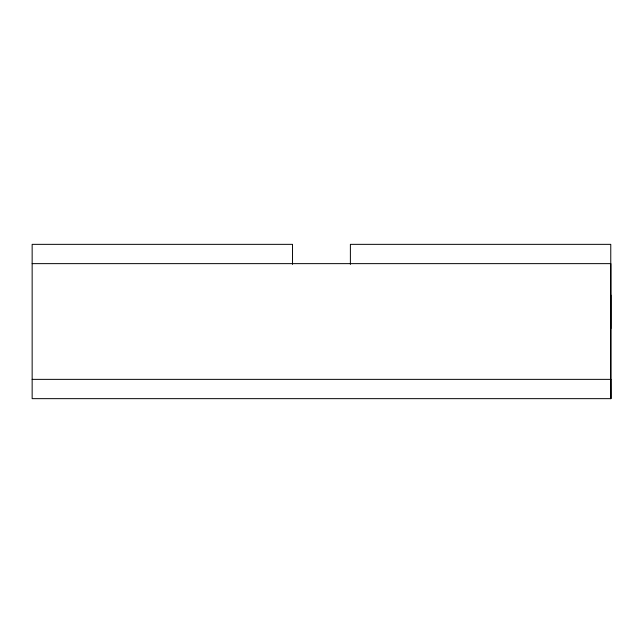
<?xml version="1.0" encoding="UTF-8"?>
<svg xmlns="http://www.w3.org/2000/svg" width="643" height="643" viewBox="0 0 643 643"><rect width="100%" height="100%" fill="white"/><g stroke="black" fill="none" stroke-linecap="round" stroke-linejoin="round"><path stroke-width="0.96" d="M292.525 264.394L292.525 244.348L32.15 244.348L32.15 398.652L610.85 398.652L610.85 263.638L32.15 263.638M32.15 379.362L610.81 379.362M610.77 379.362L610.85 398.652M610.85 295.105L610.85 328.605M610.77 398.652L610.77 244.348L350.387 244.348L350.387 264.394"/></g></svg>
